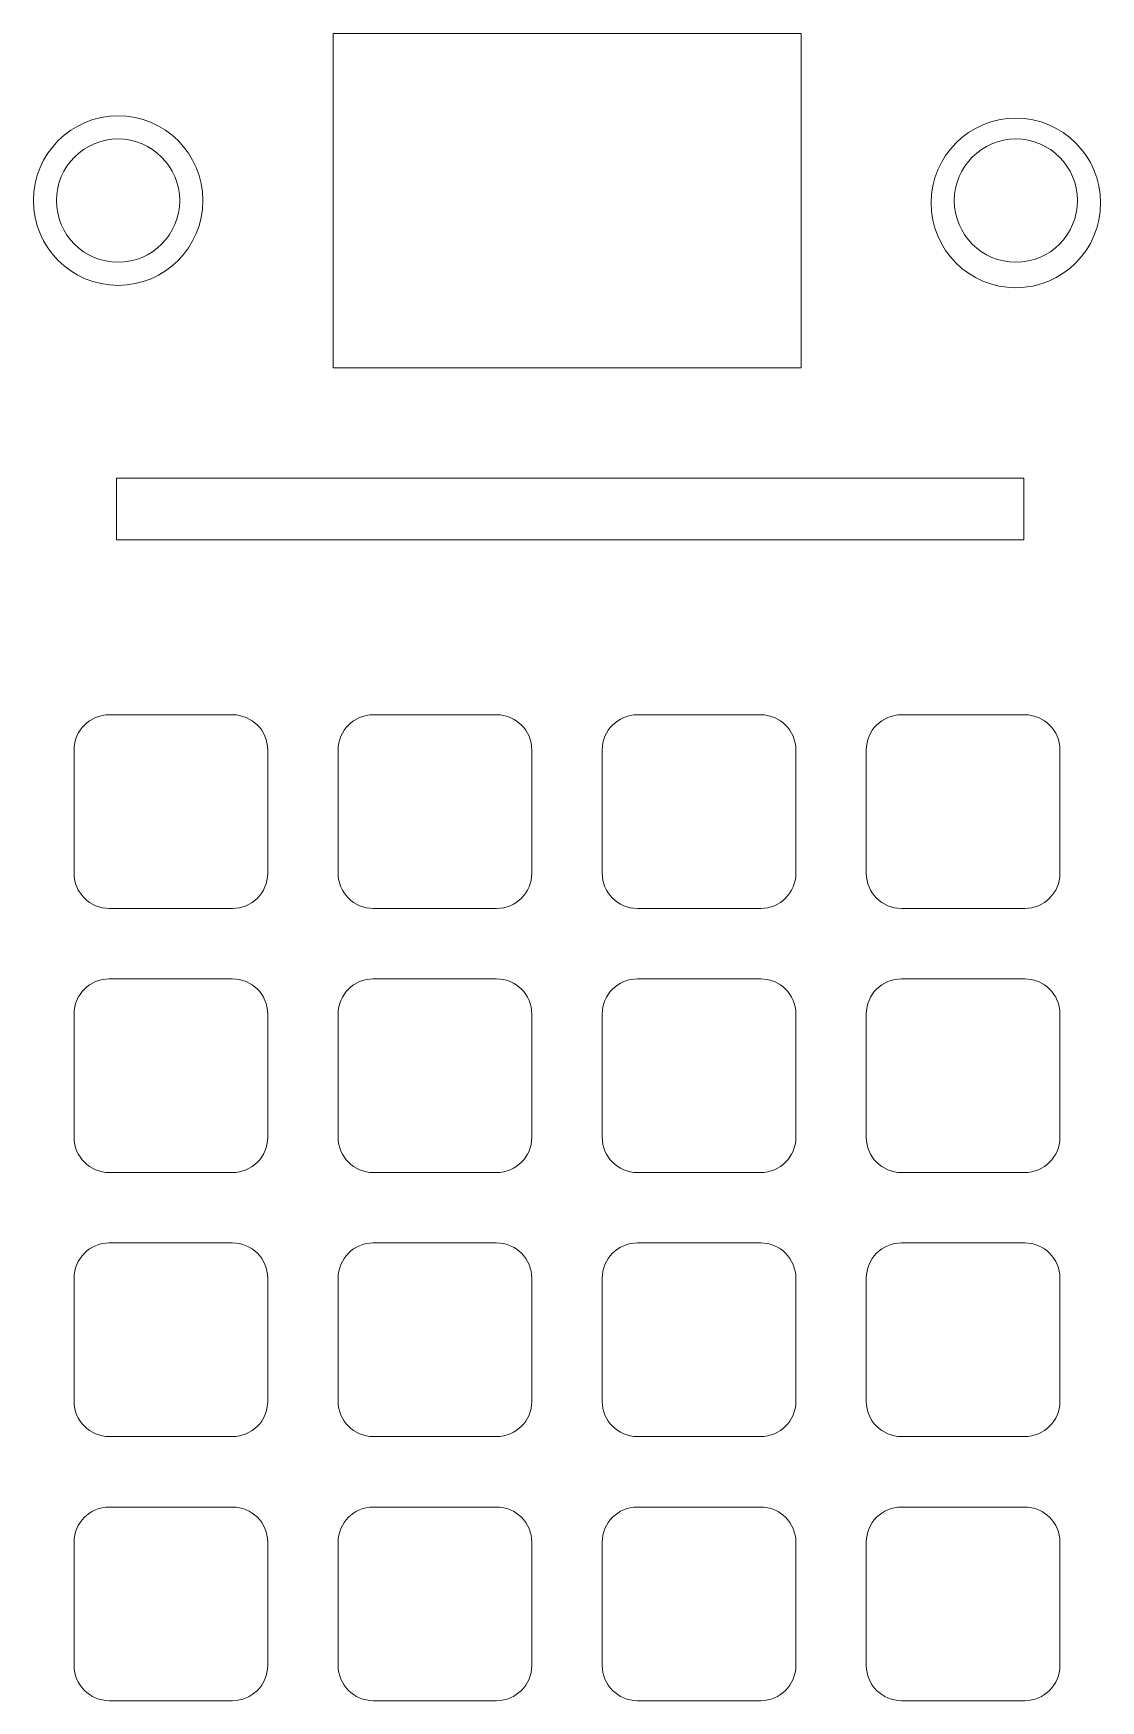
# Model space of a CAD drawing. Header units: inches. Extents: x -1.19 to 1.19, y -1.6 to 2.13.
import ezdxf

# ---------------------------------------------------------------- set-up
doc = ezdxf.new("R2010")
doc.units = ezdxf.units.IN
doc.header["$MEASUREMENT"] = 0
doc.layers.add('obj for s1', color=7, linetype='Continuous')

msp = doc.modelspace()

# ---------------------------------------------------------------- linework, layer by layer
at = {"layer": 'obj for s1', "lineweight": 9}
for points, knots in [([(0.524, 1.3783), (0.524, 1.3783), (-0.5232, 1.3783), (-0.5232, 1.3783), (-0.5232, 1.3783), (-0.5232, 1.3783), (-0.5232, 2.1263), (-0.5232, 2.1263), (-0.5232, 2.1263), (-0.5232, 2.1263), (0.524, 2.1263), (0.524, 2.1263), (0.524, 2.1263), (0.524, 2.1263), (0.524, 1.3783), (0.524, 1.3783)], [0, 0, 0, 0, 0.2, 0.2, 0.2, 0.2, 0.4, 0.4, 0.4, 0.4, 0.6, 0.6, 0.6, 0.6, 1, 1, 1, 1]), ([(-0.8143, 1.7523), (-0.8143, 1.6476), (-0.8992, 1.5627), (-1.0039, 1.5627), (-1.0039, 1.5627), (-1.1085, 1.5627), (-1.1934, 1.6476), (-1.1934, 1.7523), (-1.1934, 1.7523), (-1.1934, 1.857), (-1.1085, 1.9418), (-1.0039, 1.9418), (-1.0039, 1.9418), (-0.8992, 1.9418), (-0.8143, 1.857), (-0.8143, 1.7523)], [0, 0, 0, 0, 0.2, 0.2, 0.2, 0.2, 0.4, 0.4, 0.4, 0.4, 0.6, 0.6, 0.6, 0.6, 1, 1, 1, 1]), ([(1.1934, 1.747), (1.1934, 1.6423), (1.1085, 1.5574), (1.0038, 1.5574), (1.0038, 1.5574), (0.8992, 1.5574), (0.8143, 1.6423), (0.8143, 1.747), (0.8143, 1.747), (0.8143, 1.8517), (0.8992, 1.9366), (1.0038, 1.9366), (1.0038, 1.9366), (1.1085, 1.9366), (1.1934, 1.8517), (1.1934, 1.747)], [0, 0, 0, 0, 0.2, 0.2, 0.2, 0.2, 0.4, 0.4, 0.4, 0.4, 0.6, 0.6, 0.6, 0.6, 1, 1, 1, 1]), ([(-0.8661, 1.7523), (-0.8661, 1.6762), (-0.9278, 1.6145), (-1.0039, 1.6145), (-1.0039, 1.6145), (-1.08, 1.6145), (-1.1417, 1.6762), (-1.1417, 1.7523), (-1.1417, 1.7523), (-1.1417, 1.8284), (-1.08, 1.8901), (-1.0039, 1.8901), (-1.0039, 1.8901), (-0.9278, 1.8901), (-0.8661, 1.8284), (-0.8661, 1.7523)], [0, 0, 0, 0, 0.2, 0.2, 0.2, 0.2, 0.4, 0.4, 0.4, 0.4, 0.6, 0.6, 0.6, 0.6, 1, 1, 1, 1]), ([(1.1416, 1.7523), (1.1416, 1.6762), (1.08, 1.6145), (1.0039, 1.6145), (1.0039, 1.6145), (0.9277, 1.6145), (0.8661, 1.6762), (0.8661, 1.7523), (0.8661, 1.7523), (0.8661, 1.8284), (0.9277, 1.8901), (1.0039, 1.8901), (1.0039, 1.8901), (1.08, 1.8901), (1.1416, 1.8284), (1.1416, 1.7523)], [0, 0, 0, 0, 0.2, 0.2, 0.2, 0.2, 0.4, 0.4, 0.4, 0.4, 0.6, 0.6, 0.6, 0.6, 1, 1, 1, 1]), ([(1.0219, 0.9937), (1.0219, 0.9937), (-1.0071, 0.9937), (-1.0071, 0.9937), (-1.0071, 0.9937), (-1.0071, 0.9937), (-1.0071, 1.1317), (-1.0071, 1.1317), (-1.0071, 1.1317), (-1.0071, 1.1317), (1.0219, 1.1317), (1.0219, 1.1317), (1.0219, 1.1317), (1.0219, 1.1317), (1.0219, 0.9937), (1.0219, 0.9937)], [0, 0, 0, 0, 0.2, 0.2, 0.2, 0.2, 0.4, 0.4, 0.4, 0.4, 0.6, 0.6, 0.6, 0.6, 1, 1, 1, 1]), ([(-0.6693, 0.5236), (-0.6693, 0.5236), (-0.6693, 0.248), (-0.6693, 0.248), (-0.6693, 0.248), (-0.6693, 0.2045), (-0.7045, 0.1693), (-0.748, 0.1693), (-0.748, 0.1693), (-0.748, 0.1693), (-1.0236, 0.1693), (-1.0236, 0.1693), (-1.0236, 0.1693), (-1.0671, 0.1693), (-1.1024, 0.2045), (-1.1024, 0.248), (-1.1024, 0.248), (-1.1024, 0.248), (-1.1024, 0.5236), (-1.1024, 0.5236), (-1.1024, 0.5236), (-1.1024, 0.5671), (-1.0671, 0.6024), (-1.0236, 0.6024), (-1.0236, 0.6024), (-1.0236, 0.6024), (-0.748, 0.6024), (-0.748, 0.6024), (-0.748, 0.6024), (-0.7045, 0.6024), (-0.6693, 0.5671), (-0.6693, 0.5236)], [0, 0, 0, 0, 0.111111, 0.111111, 0.111111, 0.111111, 0.222222, 0.222222, 0.222222, 0.222222, 0.333333, 0.333333, 0.333333, 0.333333, 0.444444, 0.444444, 0.444444, 0.444444, 0.555556, 0.555556, 0.555556, 0.555556, 0.666667, 0.666667, 0.666667, 0.666667, 0.777778, 0.777778, 0.777778, 0.777778, 1, 1, 1, 1]), ([(-0.0787, 0.5236), (-0.0787, 0.5236), (-0.0787, 0.248), (-0.0787, 0.248), (-0.0787, 0.248), (-0.0787, 0.2045), (-0.114, 0.1693), (-0.1575, 0.1693), (-0.1575, 0.1693), (-0.1575, 0.1693), (-0.4331, 0.1693), (-0.4331, 0.1693), (-0.4331, 0.1693), (-0.4766, 0.1693), (-0.5118, 0.2045), (-0.5118, 0.248), (-0.5118, 0.248), (-0.5118, 0.248), (-0.5118, 0.5236), (-0.5118, 0.5236), (-0.5118, 0.5236), (-0.5118, 0.5671), (-0.4766, 0.6024), (-0.4331, 0.6024), (-0.4331, 0.6024), (-0.4331, 0.6024), (-0.1575, 0.6024), (-0.1575, 0.6024), (-0.1575, 0.6024), (-0.114, 0.6024), (-0.0787, 0.5671), (-0.0787, 0.5236)], [0, 0, 0, 0, 0.111111, 0.111111, 0.111111, 0.111111, 0.222222, 0.222222, 0.222222, 0.222222, 0.333333, 0.333333, 0.333333, 0.333333, 0.444444, 0.444444, 0.444444, 0.444444, 0.555556, 0.555556, 0.555556, 0.555556, 0.666667, 0.666667, 0.666667, 0.666667, 0.777778, 0.777778, 0.777778, 0.777778, 1, 1, 1, 1]), ([(0.5118, 0.5236), (0.5118, 0.5236), (0.5118, 0.248), (0.5118, 0.248), (0.5118, 0.248), (0.5118, 0.2045), (0.4766, 0.1693), (0.4331, 0.1693), (0.4331, 0.1693), (0.4331, 0.1693), (0.1575, 0.1693), (0.1575, 0.1693), (0.1575, 0.1693), (0.114, 0.1693), (0.0787, 0.2045), (0.0787, 0.248), (0.0787, 0.248), (0.0787, 0.248), (0.0787, 0.5236), (0.0787, 0.5236), (0.0787, 0.5236), (0.0787, 0.5671), (0.114, 0.6024), (0.1575, 0.6024), (0.1575, 0.6024), (0.1575, 0.6024), (0.4331, 0.6024), (0.4331, 0.6024), (0.4331, 0.6024), (0.4766, 0.6024), (0.5118, 0.5671), (0.5118, 0.5236)], [0, 0, 0, 0, 0.111111, 0.111111, 0.111111, 0.111111, 0.222222, 0.222222, 0.222222, 0.222222, 0.333333, 0.333333, 0.333333, 0.333333, 0.444444, 0.444444, 0.444444, 0.444444, 0.555556, 0.555556, 0.555556, 0.555556, 0.666667, 0.666667, 0.666667, 0.666667, 0.777778, 0.777778, 0.777778, 0.777778, 1, 1, 1, 1]), ([(1.1024, 0.5236), (1.1024, 0.5236), (1.1024, 0.248), (1.1024, 0.248), (1.1024, 0.248), (1.1024, 0.2045), (1.0671, 0.1693), (1.0236, 0.1693), (1.0236, 0.1693), (1.0236, 0.1693), (0.748, 0.1693), (0.748, 0.1693), (0.748, 0.1693), (0.7045, 0.1693), (0.6693, 0.2045), (0.6693, 0.248), (0.6693, 0.248), (0.6693, 0.248), (0.6693, 0.5236), (0.6693, 0.5236), (0.6693, 0.5236), (0.6693, 0.5671), (0.7045, 0.6024), (0.748, 0.6024), (0.748, 0.6024), (0.748, 0.6024), (1.0236, 0.6024), (1.0236, 0.6024), (1.0236, 0.6024), (1.0671, 0.6024), (1.1024, 0.5671), (1.1024, 0.5236)], [0, 0, 0, 0, 0.111111, 0.111111, 0.111111, 0.111111, 0.222222, 0.222222, 0.222222, 0.222222, 0.333333, 0.333333, 0.333333, 0.333333, 0.444444, 0.444444, 0.444444, 0.444444, 0.555556, 0.555556, 0.555556, 0.555556, 0.666667, 0.666667, 0.666667, 0.666667, 0.777778, 0.777778, 0.777778, 0.777778, 1, 1, 1, 1]), ([(-0.6693, -0.0669), (-0.6693, -0.0669), (-0.6693, -0.3425), (-0.6693, -0.3425), (-0.6693, -0.3425), (-0.6693, -0.386), (-0.7045, -0.4213), (-0.748, -0.4213), (-0.748, -0.4213), (-0.748, -0.4213), (-1.0236, -0.4213), (-1.0236, -0.4213), (-1.0236, -0.4213), (-1.0671, -0.4213), (-1.1024, -0.386), (-1.1024, -0.3425), (-1.1024, -0.3425), (-1.1024, -0.3425), (-1.1024, -0.0669), (-1.1024, -0.0669), (-1.1024, -0.0669), (-1.1024, -0.0234), (-1.0671, 0.0118), (-1.0236, 0.0118), (-1.0236, 0.0118), (-1.0236, 0.0118), (-0.748, 0.0118), (-0.748, 0.0118), (-0.748, 0.0118), (-0.7045, 0.0118), (-0.6693, -0.0234), (-0.6693, -0.0669)], [0, 0, 0, 0, 0.111111, 0.111111, 0.111111, 0.111111, 0.222222, 0.222222, 0.222222, 0.222222, 0.333333, 0.333333, 0.333333, 0.333333, 0.444444, 0.444444, 0.444444, 0.444444, 0.555556, 0.555556, 0.555556, 0.555556, 0.666667, 0.666667, 0.666667, 0.666667, 0.777778, 0.777778, 0.777778, 0.777778, 1, 1, 1, 1]), ([(-0.0787, -0.0669), (-0.0787, -0.0669), (-0.0787, -0.3425), (-0.0787, -0.3425), (-0.0787, -0.3425), (-0.0787, -0.386), (-0.114, -0.4213), (-0.1575, -0.4213), (-0.1575, -0.4213), (-0.1575, -0.4213), (-0.4331, -0.4213), (-0.4331, -0.4213), (-0.4331, -0.4213), (-0.4766, -0.4213), (-0.5118, -0.386), (-0.5118, -0.3425), (-0.5118, -0.3425), (-0.5118, -0.3425), (-0.5118, -0.0669), (-0.5118, -0.0669), (-0.5118, -0.0669), (-0.5118, -0.0234), (-0.4766, 0.0118), (-0.4331, 0.0118), (-0.4331, 0.0118), (-0.4331, 0.0118), (-0.1575, 0.0118), (-0.1575, 0.0118), (-0.1575, 0.0118), (-0.114, 0.0118), (-0.0787, -0.0234), (-0.0787, -0.0669)], [0, 0, 0, 0, 0.111111, 0.111111, 0.111111, 0.111111, 0.222222, 0.222222, 0.222222, 0.222222, 0.333333, 0.333333, 0.333333, 0.333333, 0.444444, 0.444444, 0.444444, 0.444444, 0.555556, 0.555556, 0.555556, 0.555556, 0.666667, 0.666667, 0.666667, 0.666667, 0.777778, 0.777778, 0.777778, 0.777778, 1, 1, 1, 1]), ([(0.5118, -0.0669), (0.5118, -0.0669), (0.5118, -0.3425), (0.5118, -0.3425), (0.5118, -0.3425), (0.5118, -0.386), (0.4766, -0.4213), (0.4331, -0.4213), (0.4331, -0.4213), (0.4331, -0.4213), (0.1575, -0.4213), (0.1575, -0.4213), (0.1575, -0.4213), (0.114, -0.4213), (0.0787, -0.386), (0.0787, -0.3425), (0.0787, -0.3425), (0.0787, -0.3425), (0.0787, -0.0669), (0.0787, -0.0669), (0.0787, -0.0669), (0.0787, -0.0234), (0.114, 0.0118), (0.1575, 0.0118), (0.1575, 0.0118), (0.1575, 0.0118), (0.4331, 0.0118), (0.4331, 0.0118), (0.4331, 0.0118), (0.4766, 0.0118), (0.5118, -0.0234), (0.5118, -0.0669)], [0, 0, 0, 0, 0.111111, 0.111111, 0.111111, 0.111111, 0.222222, 0.222222, 0.222222, 0.222222, 0.333333, 0.333333, 0.333333, 0.333333, 0.444444, 0.444444, 0.444444, 0.444444, 0.555556, 0.555556, 0.555556, 0.555556, 0.666667, 0.666667, 0.666667, 0.666667, 0.777778, 0.777778, 0.777778, 0.777778, 1, 1, 1, 1]), ([(1.1024, -0.0669), (1.1024, -0.0669), (1.1024, -0.3425), (1.1024, -0.3425), (1.1024, -0.3425), (1.1024, -0.386), (1.0671, -0.4213), (1.0236, -0.4213), (1.0236, -0.4213), (1.0236, -0.4213), (0.748, -0.4213), (0.748, -0.4213), (0.748, -0.4213), (0.7045, -0.4213), (0.6693, -0.386), (0.6693, -0.3425), (0.6693, -0.3425), (0.6693, -0.3425), (0.6693, -0.0669), (0.6693, -0.0669), (0.6693, -0.0669), (0.6693, -0.0234), (0.7045, 0.0118), (0.748, 0.0118), (0.748, 0.0118), (0.748, 0.0118), (1.0236, 0.0118), (1.0236, 0.0118), (1.0236, 0.0118), (1.0671, 0.0118), (1.1024, -0.0234), (1.1024, -0.0669)], [0, 0, 0, 0, 0.111111, 0.111111, 0.111111, 0.111111, 0.222222, 0.222222, 0.222222, 0.222222, 0.333333, 0.333333, 0.333333, 0.333333, 0.444444, 0.444444, 0.444444, 0.444444, 0.555556, 0.555556, 0.555556, 0.555556, 0.666667, 0.666667, 0.666667, 0.666667, 0.777778, 0.777778, 0.777778, 0.777778, 1, 1, 1, 1]), ([(-0.6693, -0.6575), (-0.6693, -0.6575), (-0.6693, -0.9331), (-0.6693, -0.9331), (-0.6693, -0.9331), (-0.6693, -0.9766), (-0.7045, -1.0118), (-0.748, -1.0118), (-0.748, -1.0118), (-0.748, -1.0118), (-1.0236, -1.0118), (-1.0236, -1.0118), (-1.0236, -1.0118), (-1.0671, -1.0118), (-1.1024, -0.9766), (-1.1024, -0.9331), (-1.1024, -0.9331), (-1.1024, -0.9331), (-1.1024, -0.6575), (-1.1024, -0.6575), (-1.1024, -0.6575), (-1.1024, -0.614), (-1.0671, -0.5787), (-1.0236, -0.5787), (-1.0236, -0.5787), (-1.0236, -0.5787), (-0.748, -0.5787), (-0.748, -0.5787), (-0.748, -0.5787), (-0.7045, -0.5787), (-0.6693, -0.614), (-0.6693, -0.6575)], [0, 0, 0, 0, 0.111111, 0.111111, 0.111111, 0.111111, 0.222222, 0.222222, 0.222222, 0.222222, 0.333333, 0.333333, 0.333333, 0.333333, 0.444444, 0.444444, 0.444444, 0.444444, 0.555556, 0.555556, 0.555556, 0.555556, 0.666667, 0.666667, 0.666667, 0.666667, 0.777778, 0.777778, 0.777778, 0.777778, 1, 1, 1, 1]), ([(-0.0787, -0.6575), (-0.0787, -0.6575), (-0.0787, -0.9331), (-0.0787, -0.9331), (-0.0787, -0.9331), (-0.0787, -0.9766), (-0.114, -1.0118), (-0.1575, -1.0118), (-0.1575, -1.0118), (-0.1575, -1.0118), (-0.4331, -1.0118), (-0.4331, -1.0118), (-0.4331, -1.0118), (-0.4766, -1.0118), (-0.5118, -0.9766), (-0.5118, -0.9331), (-0.5118, -0.9331), (-0.5118, -0.9331), (-0.5118, -0.6575), (-0.5118, -0.6575), (-0.5118, -0.6575), (-0.5118, -0.614), (-0.4766, -0.5787), (-0.4331, -0.5787), (-0.4331, -0.5787), (-0.4331, -0.5787), (-0.1575, -0.5787), (-0.1575, -0.5787), (-0.1575, -0.5787), (-0.114, -0.5787), (-0.0787, -0.614), (-0.0787, -0.6575)], [0, 0, 0, 0, 0.111111, 0.111111, 0.111111, 0.111111, 0.222222, 0.222222, 0.222222, 0.222222, 0.333333, 0.333333, 0.333333, 0.333333, 0.444444, 0.444444, 0.444444, 0.444444, 0.555556, 0.555556, 0.555556, 0.555556, 0.666667, 0.666667, 0.666667, 0.666667, 0.777778, 0.777778, 0.777778, 0.777778, 1, 1, 1, 1]), ([(0.5118, -0.6575), (0.5118, -0.6575), (0.5118, -0.9331), (0.5118, -0.9331), (0.5118, -0.9331), (0.5118, -0.9766), (0.4766, -1.0118), (0.4331, -1.0118), (0.4331, -1.0118), (0.4331, -1.0118), (0.1575, -1.0118), (0.1575, -1.0118), (0.1575, -1.0118), (0.114, -1.0118), (0.0787, -0.9766), (0.0787, -0.9331), (0.0787, -0.9331), (0.0787, -0.9331), (0.0787, -0.6575), (0.0787, -0.6575), (0.0787, -0.6575), (0.0787, -0.614), (0.114, -0.5787), (0.1575, -0.5787), (0.1575, -0.5787), (0.1575, -0.5787), (0.4331, -0.5787), (0.4331, -0.5787), (0.4331, -0.5787), (0.4766, -0.5787), (0.5118, -0.614), (0.5118, -0.6575)], [0, 0, 0, 0, 0.111111, 0.111111, 0.111111, 0.111111, 0.222222, 0.222222, 0.222222, 0.222222, 0.333333, 0.333333, 0.333333, 0.333333, 0.444444, 0.444444, 0.444444, 0.444444, 0.555556, 0.555556, 0.555556, 0.555556, 0.666667, 0.666667, 0.666667, 0.666667, 0.777778, 0.777778, 0.777778, 0.777778, 1, 1, 1, 1]), ([(1.1024, -0.6575), (1.1024, -0.6575), (1.1024, -0.9331), (1.1024, -0.9331), (1.1024, -0.9331), (1.1024, -0.9766), (1.0671, -1.0118), (1.0236, -1.0118), (1.0236, -1.0118), (1.0236, -1.0118), (0.748, -1.0118), (0.748, -1.0118), (0.748, -1.0118), (0.7045, -1.0118), (0.6693, -0.9766), (0.6693, -0.9331), (0.6693, -0.9331), (0.6693, -0.9331), (0.6693, -0.6575), (0.6693, -0.6575), (0.6693, -0.6575), (0.6693, -0.614), (0.7045, -0.5787), (0.748, -0.5787), (0.748, -0.5787), (0.748, -0.5787), (1.0236, -0.5787), (1.0236, -0.5787), (1.0236, -0.5787), (1.0671, -0.5787), (1.1024, -0.614), (1.1024, -0.6575)], [0, 0, 0, 0, 0.111111, 0.111111, 0.111111, 0.111111, 0.222222, 0.222222, 0.222222, 0.222222, 0.333333, 0.333333, 0.333333, 0.333333, 0.444444, 0.444444, 0.444444, 0.444444, 0.555556, 0.555556, 0.555556, 0.555556, 0.666667, 0.666667, 0.666667, 0.666667, 0.777778, 0.777778, 0.777778, 0.777778, 1, 1, 1, 1]), ([(-0.6693, -1.248), (-0.6693, -1.248), (-0.6693, -1.5236), (-0.6693, -1.5236), (-0.6693, -1.5236), (-0.6693, -1.5671), (-0.7045, -1.6024), (-0.748, -1.6024), (-0.748, -1.6024), (-0.748, -1.6024), (-1.0236, -1.6024), (-1.0236, -1.6024), (-1.0236, -1.6024), (-1.0671, -1.6024), (-1.1024, -1.5671), (-1.1024, -1.5236), (-1.1024, -1.5236), (-1.1024, -1.5236), (-1.1024, -1.248), (-1.1024, -1.248), (-1.1024, -1.248), (-1.1024, -1.2045), (-1.0671, -1.1693), (-1.0236, -1.1693), (-1.0236, -1.1693), (-1.0236, -1.1693), (-0.748, -1.1693), (-0.748, -1.1693), (-0.748, -1.1693), (-0.7045, -1.1693), (-0.6693, -1.2045), (-0.6693, -1.248)], [0, 0, 0, 0, 0.111111, 0.111111, 0.111111, 0.111111, 0.222222, 0.222222, 0.222222, 0.222222, 0.333333, 0.333333, 0.333333, 0.333333, 0.444444, 0.444444, 0.444444, 0.444444, 0.555556, 0.555556, 0.555556, 0.555556, 0.666667, 0.666667, 0.666667, 0.666667, 0.777778, 0.777778, 0.777778, 0.777778, 1, 1, 1, 1]), ([(-0.0787, -1.248), (-0.0787, -1.248), (-0.0787, -1.5236), (-0.0787, -1.5236), (-0.0787, -1.5236), (-0.0787, -1.5671), (-0.114, -1.6024), (-0.1575, -1.6024), (-0.1575, -1.6024), (-0.1575, -1.6024), (-0.4331, -1.6024), (-0.4331, -1.6024), (-0.4331, -1.6024), (-0.4766, -1.6024), (-0.5118, -1.5671), (-0.5118, -1.5236), (-0.5118, -1.5236), (-0.5118, -1.5236), (-0.5118, -1.248), (-0.5118, -1.248), (-0.5118, -1.248), (-0.5118, -1.2045), (-0.4766, -1.1693), (-0.4331, -1.1693), (-0.4331, -1.1693), (-0.4331, -1.1693), (-0.1575, -1.1693), (-0.1575, -1.1693), (-0.1575, -1.1693), (-0.114, -1.1693), (-0.0787, -1.2045), (-0.0787, -1.248)], [0, 0, 0, 0, 0.111111, 0.111111, 0.111111, 0.111111, 0.222222, 0.222222, 0.222222, 0.222222, 0.333333, 0.333333, 0.333333, 0.333333, 0.444444, 0.444444, 0.444444, 0.444444, 0.555556, 0.555556, 0.555556, 0.555556, 0.666667, 0.666667, 0.666667, 0.666667, 0.777778, 0.777778, 0.777778, 0.777778, 1, 1, 1, 1]), ([(0.5118, -1.248), (0.5118, -1.248), (0.5118, -1.5236), (0.5118, -1.5236), (0.5118, -1.5236), (0.5118, -1.5671), (0.4766, -1.6024), (0.4331, -1.6024), (0.4331, -1.6024), (0.4331, -1.6024), (0.1575, -1.6024), (0.1575, -1.6024), (0.1575, -1.6024), (0.114, -1.6024), (0.0787, -1.5671), (0.0787, -1.5236), (0.0787, -1.5236), (0.0787, -1.5236), (0.0787, -1.248), (0.0787, -1.248), (0.0787, -1.248), (0.0787, -1.2045), (0.114, -1.1693), (0.1575, -1.1693), (0.1575, -1.1693), (0.1575, -1.1693), (0.4331, -1.1693), (0.4331, -1.1693), (0.4331, -1.1693), (0.4766, -1.1693), (0.5118, -1.2045), (0.5118, -1.248)], [0, 0, 0, 0, 0.111111, 0.111111, 0.111111, 0.111111, 0.222222, 0.222222, 0.222222, 0.222222, 0.333333, 0.333333, 0.333333, 0.333333, 0.444444, 0.444444, 0.444444, 0.444444, 0.555556, 0.555556, 0.555556, 0.555556, 0.666667, 0.666667, 0.666667, 0.666667, 0.777778, 0.777778, 0.777778, 0.777778, 1, 1, 1, 1]), ([(1.1024, -1.248), (1.1024, -1.248), (1.1024, -1.5236), (1.1024, -1.5236), (1.1024, -1.5236), (1.1024, -1.5671), (1.0671, -1.6024), (1.0236, -1.6024), (1.0236, -1.6024), (1.0236, -1.6024), (0.748, -1.6024), (0.748, -1.6024), (0.748, -1.6024), (0.7045, -1.6024), (0.6693, -1.5671), (0.6693, -1.5236), (0.6693, -1.5236), (0.6693, -1.5236), (0.6693, -1.248), (0.6693, -1.248), (0.6693, -1.248), (0.6693, -1.2045), (0.7045, -1.1693), (0.748, -1.1693), (0.748, -1.1693), (0.748, -1.1693), (1.0236, -1.1693), (1.0236, -1.1693), (1.0236, -1.1693), (1.0671, -1.1693), (1.1024, -1.2045), (1.1024, -1.248)], [0, 0, 0, 0, 0.111111, 0.111111, 0.111111, 0.111111, 0.222222, 0.222222, 0.222222, 0.222222, 0.333333, 0.333333, 0.333333, 0.333333, 0.444444, 0.444444, 0.444444, 0.444444, 0.555556, 0.555556, 0.555556, 0.555556, 0.666667, 0.666667, 0.666667, 0.666667, 0.777778, 0.777778, 0.777778, 0.777778, 1, 1, 1, 1])]:
    msp.add_open_spline(points, degree=3, knots=knots, dxfattribs=at)

doc.saveas('drawing.dxf')
